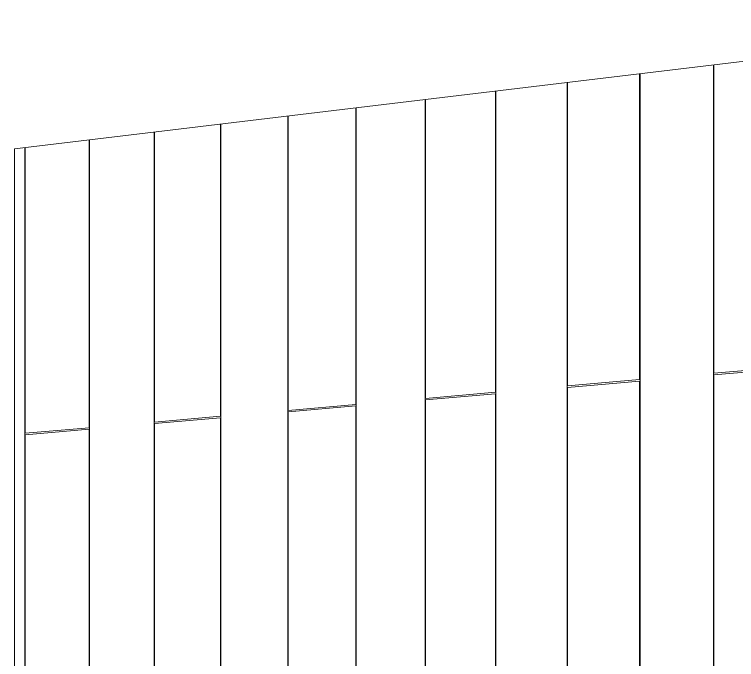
# Model space of a CAD drawing. Header units: inches. Extents: x 31213 to 31218, y -65 to 66.
# Drawn here: x 31214.49086 to 31214.51814, y 66.02008 to 66.04447 of the extents above; entities that cross this region are included whole.
import ezdxf

# ---------------------------------------------------------------- set-up
doc = ezdxf.new("R2010")
doc.units = ezdxf.units.IN
doc.header["$MEASUREMENT"] = 0
doc.layers.add('A-WALL-PATT', color=111, linetype='Continuous', lineweight=13)
doc.layers.add('L-SITE-WALL', color=31, linetype='Continuous', lineweight=13)

# ---------------------------------------------------------------- blocks, each defined once
blk = doc.blocks.new('FP_27-Looking North West')
at = {"layer": 'A-WALL-PATT', "lineweight": 9}
for p, q in [((-3323.348913, 66.032183), (-3323.348913, 66.044322)), ((-3323.348897, 66.032121), (-3323.348897, 66.044324)), ((-3323.351933, 66.031856), (-3323.351933, 66.043959)), ((-3323.351918, 66.03192), (-3323.351918, 66.043961)), ((-3323.354905, 66.031659), (-3323.354905, 66.043601)), ((-3323.354889, 66.031598), (-3323.354889, 66.043603)), ((-3323.357828, 66.031342), (-3323.357828, 66.043249)), ((-3323.357813, 66.031405), (-3323.357813, 66.043251)), ((-3323.360705, 66.031152), (-3323.360705, 66.042903)), ((-3323.36069, 66.031092), (-3323.36069, 66.042905)), ((-3323.363535, 66.030844), (-3323.363535, 66.042563)), ((-3323.363521, 66.030906), (-3323.363521, 66.042564)), ((-3323.366322, 66.030662), (-3323.366322, 66.042227)), ((-3323.366307, 66.030603), (-3323.366307, 66.042229)), ((-3323.369064, 66.030362), (-3323.369064, 66.041897)), ((-3323.36905, 66.030423), (-3323.36905, 66.041899)), ((-3323.371764, 66.030186), (-3323.371764, 66.041573)), ((-3323.371751, 66.030128), (-3323.371751, 66.041574)), ((-3323.374423, 66.029895), (-3323.374423, 66.041253)), ((-3323.374409, 66.029955), (-3323.374409, 66.041254)), ((-3323.377041, 66.029725), (-3323.377041, 66.040938)), ((-3323.377028, 66.029668), (-3323.377028, 66.040939)), ((-3323.379619, 66.029442), (-3323.379619, 66.040627)), ((-3323.379606, 66.029501), (-3323.379606, 66.040629)), ((-3323.382159, 66.029278), (-3323.382159, 66.040322)), ((-3323.382146, 66.029222), (-3323.382146, 66.040323)), ((-3323.384661, 66.029002), (-3323.384661, 66.040021)), ((-3323.384648, 66.02906), (-3323.384648, 66.040022)), ((-3323.387125, 66.028844), (-3323.387125, 66.039724)), ((-3323.387112, 66.028788), (-3323.387112, 66.039726)), ((-3323.389553, 66.028576), (-3323.389553, 66.039432)), ((-3323.389541, 66.028633), (-3323.389541, 66.039434)), ((-3323.351918, 66.03192), (-3323.348913, 66.032183)), ((-3323.351918, 66.031857), (-3323.348913, 66.032119)), ((-3323.348913, 66.02301), (-3323.348913, 66.032119)), ((-3323.348897, 66.023011), (-3323.348897, 66.032121)), ((-3323.357813, 66.031405), (-3323.354905, 66.031659)), ((-3323.351933, 66.022821), (-3323.351933, 66.031856)), ((-3323.351918, 66.022822), (-3323.351918, 66.031857)), ((-3323.354905, 66.031597), (-3323.357813, 66.031343)), ((-3323.354905, 66.022636), (-3323.354905, 66.031597)), ((-3323.354889, 66.022637), (-3323.354889, 66.031598)), ((-3323.363521, 66.030906), (-3323.360705, 66.031152)), ((-3323.363521, 66.030846), (-3323.360705, 66.031091)), ((-3323.360705, 66.022273), (-3323.360705, 66.031091)), ((-3323.36069, 66.022274), (-3323.36069, 66.031092)), ((-3323.357828, 66.022453), (-3323.357828, 66.031342)), ((-3323.357813, 66.022454), (-3323.357813, 66.031343)), ((-3323.363535, 66.019187), (-3323.363535, 66.030844)), ((-3323.363521, 66.007469), (-3323.363521, 66.030846)), ((-3323.36905, 66.030423), (-3323.366322, 66.030662)), ((-3323.366322, 66.030601), (-3323.36905, 66.030363)), ((-3323.366322, 66.007409), (-3323.366322, 66.030601)), ((-3323.366307, 66.019036), (-3323.366307, 66.030603)), ((-3323.369064, 66.018887), (-3323.369064, 66.030362)), ((-3323.36905, 66.018887), (-3323.36905, 66.030363)), ((-3323.374409, 66.029955), (-3323.371764, 66.030186)), ((-3323.374409, 66.029896), (-3323.371764, 66.030127)), ((-3323.371764, 66.01874), (-3323.371764, 66.030127)), ((-3323.371751, 66.018741), (-3323.371751, 66.030128)), ((-3323.379606, 66.029501), (-3323.377041, 66.029725)), ((-3323.374423, 66.018596), (-3323.374423, 66.029895)), ((-3323.374409, 66.018597), (-3323.374409, 66.029896)), ((-3323.377041, 66.029667), (-3323.379606, 66.029443)), ((-3323.379606, 66.018315), (-3323.379606, 66.029443)), ((-3323.377041, 66.018454), (-3323.377041, 66.029667)), ((-3323.377028, 66.018455), (-3323.377028, 66.029668)), ((-3323.384648, 66.02906), (-3323.382159, 66.029278)), ((-3323.384648, 66.029003), (-3323.382159, 66.02922)), ((-3323.382159, 66.018176), (-3323.382159, 66.02922)), ((-3323.382146, 66.018177), (-3323.382146, 66.029222)), ((-3323.379619, 66.018314), (-3323.379619, 66.029442)), ((-3323.384661, 66.018041), (-3323.384661, 66.029002)), ((-3323.384648, 66.018041), (-3323.384648, 66.029003)), ((-3323.389541, 66.028633), (-3323.387125, 66.028844)), ((-3323.387125, 66.028787), (-3323.389541, 66.028577)), ((-3323.387125, 66.017907), (-3323.387125, 66.028787)), ((-3323.387112, 66.017908), (-3323.387112, 66.028788)), ((-3323.389553, 66.017775), (-3323.389553, 66.028576)), ((-3323.389541, 66.017776), (-3323.389541, 66.028577)), ((-3323.348913, 66.021816), (-3323.348913, 66.021864)), ((-3323.348897, 66.021816), (-3323.348897, 66.021865)), ((-3323.360705, 66.021165), (-3323.360705, 66.02154)), ((-3323.36069, 66.021165), (-3323.36069, 66.021541)), ((-3323.357828, 66.021335), (-3323.357828, 66.021618)), ((-3323.357813, 66.021336), (-3323.357813, 66.021619)), ((-3323.354905, 66.021509), (-3323.354905, 66.021704)), ((-3323.354889, 66.02151), (-3323.354889, 66.021704)), ((-3323.351933, 66.021685), (-3323.351933, 66.021791)), ((-3323.351918, 66.021686), (-3323.351918, 66.021791)), ((-3323.348913, 66.007777), (-3323.348913, 66.019659)), ((-3323.348897, 65.995574), (-3323.348897, 66.019659)), ((-3323.357828, 65.995681), (-3323.357828, 66.019389)), ((-3323.357813, 66.007589), (-3323.357813, 66.019389)), ((-3323.354905, 66.00765), (-3323.354905, 66.019477)), ((-3323.354889, 65.995646), (-3323.354889, 66.019478)), ((-3323.351933, 65.99561), (-3323.351933, 66.019567)), ((-3323.351918, 66.007713), (-3323.351918, 66.019568)), ((-3323.363535, 66.019187), (-3323.366307, 66.019036)), ((-3323.366307, 66.018976), (-3323.363535, 66.019126)), ((-3323.363535, 65.99575), (-3323.363535, 66.019126)), ((-3323.360705, 66.007528), (-3323.360705, 66.019302)), ((-3323.36069, 66.01928), (-3323.359846, 66.019325)), ((-3323.36069, 65.995716), (-3323.36069, 66.01928)), ((-3323.366307, 65.995783), (-3323.366307, 66.018976)), ((-3323.354905, 66.00765), (-3323.357813, 66.007589)), ((-3323.348913, 66.007777), (-3323.351918, 66.007713)), ((-3323.348913, 66.007714), (-3323.351918, 66.007651)), ((-3323.351918, 65.983507), (-3323.351918, 66.007651)), ((-3323.348913, 65.983371), (-3323.348913, 66.007714)), ((-3323.366322, 66.007409), (-3323.368761, 66.007358)), ((-3323.366322, 66.007349), (-3323.368761, 66.007298)), ((-3323.366322, 65.984157), (-3323.366322, 66.007349)), ((-3323.360705, 66.007528), (-3323.363521, 66.007469)), ((-3323.360705, 66.007467), (-3323.363521, 66.007408)), ((-3323.363521, 65.984031), (-3323.363521, 66.007408)), ((-3323.360705, 65.983904), (-3323.360705, 66.007467)), ((-3323.354905, 66.007588), (-3323.357813, 66.007527)), ((-3323.357813, 65.983773), (-3323.357813, 66.007527)), ((-3323.354905, 65.983642), (-3323.354905, 66.007588)), ((-3323.363535, 65.99575), (-3323.366307, 65.995783)), ((-3323.366307, 65.995723), (-3323.363535, 65.995689)), ((-3323.366307, 65.984096), (-3323.366307, 65.995723)), ((-3323.363535, 65.983971), (-3323.363535, 65.995689)), ((-3323.357828, 65.995681), (-3323.36069, 65.995716)), ((-3323.36069, 65.995654), (-3323.357828, 65.99562)), ((-3323.36069, 65.983842), (-3323.36069, 65.995654)), ((-3323.357828, 65.983712), (-3323.357828, 65.99562)), ((-3323.351933, 65.99561), (-3323.354889, 65.995646)), ((-3323.354889, 65.995584), (-3323.351933, 65.995548)), ((-3323.354889, 65.983579), (-3323.354889, 65.995584)), ((-3323.351933, 65.983445), (-3323.351933, 65.995548)), ((-3323.348104, 65.995564), (-3323.348897, 65.995574)), ((-3323.348897, 65.995511), (-3323.348104, 65.995501)), ((-3323.348897, 65.983307), (-3323.348897, 65.995511)), ((-3323.368761, 65.984267), (-3323.366322, 65.984157)), ((-3323.366322, 65.984097), (-3323.366322, 65.984097)), ((-3323.366307, 65.984096), (-3323.366307, 65.984096)), ((-3323.363535, 65.983971), (-3323.363535, 65.983971)), ((-3323.363521, 65.984031), (-3323.360705, 65.983904)), ((-3323.363521, 65.98397), (-3323.363521, 65.98397)), ((-3323.360705, 65.983842), (-3323.360705, 65.983842)), ((-3323.36069, 65.983842), (-3323.36069, 65.983842)), ((-3323.357828, 65.983712), (-3323.357828, 65.983712)), ((-3323.357813, 65.983773), (-3323.354905, 65.983642)), ((-3323.357813, 65.983711), (-3323.357813, 65.983711)), ((-3323.354905, 65.98358), (-3323.354905, 65.98358)), ((-3323.354889, 65.983579), (-3323.354889, 65.983579)), ((-3323.351933, 65.983445), (-3323.351933, 65.983445)), ((-3323.351918, 65.983507), (-3323.348913, 65.983371)), ((-3323.351918, 65.983444), (-3323.351918, 65.983444)), ((-3323.348913, 65.983308), (-3323.348913, 65.983308)), ((-3323.348897, 65.983307), (-3323.348897, 65.983307))]:
    blk.add_line(p, q, dxfattribs=at)

msp = doc.modelspace()

# ---------------------------------------------------------------- linework, layer by layer
at = {"layer": 'L-SITE-WALL'}
for p, q in [((31214.533085, 66.044466), (31214.490857, 66.039385)), ((31214.490857, 66.039385), (31214.490857, 66.017754))]:
    msp.add_line(p, q, dxfattribs=at)

# ---------------------------------------------------------------- block references
at = {"layer": 'L-SITE-WALL', "lineweight": 9}
msp.add_blockref('FP_27-Looking North West', (34537.880803, 0), dxfattribs=at)

doc.saveas('drawing.dxf')
